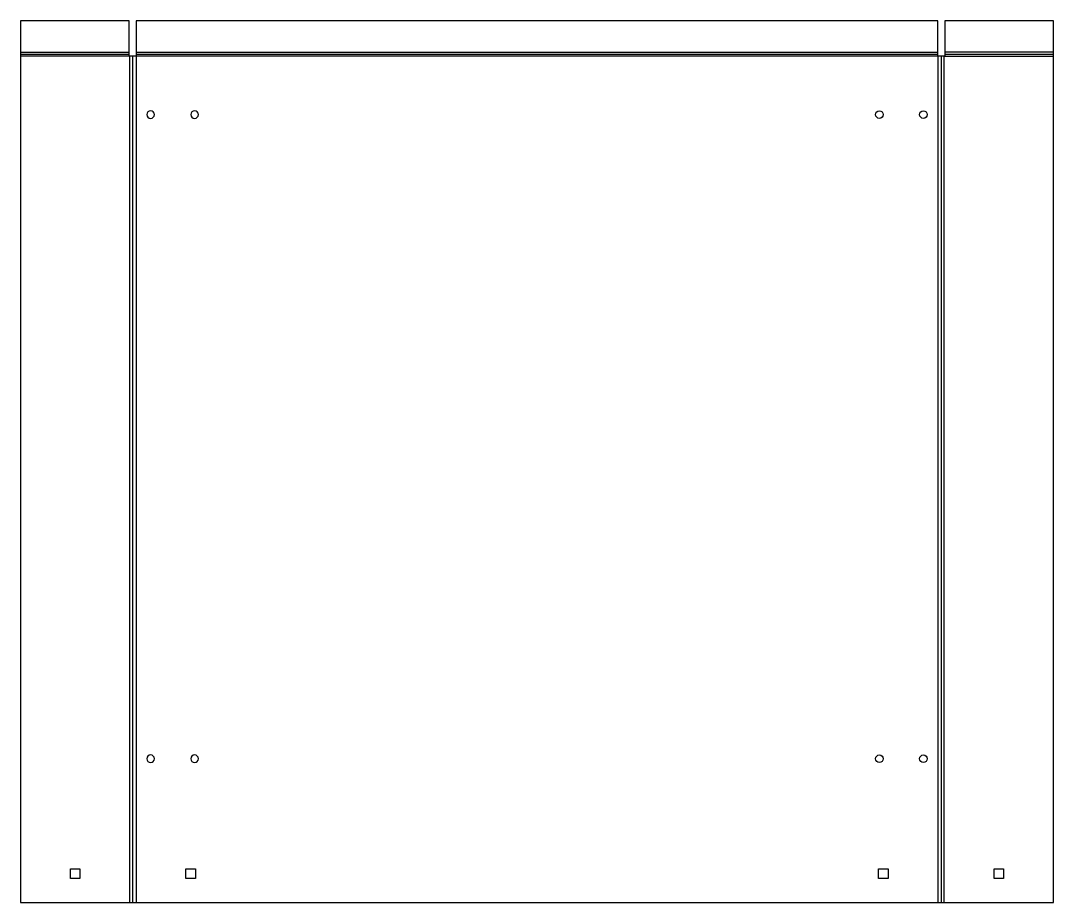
# Model space of a CAD drawing. Header units: millimetres. Extents: x 0 to 540, y 0 to 461.
import ezdxf

# ---------------------------------------------------------------- set-up
doc = ezdxf.new("R2010")
doc.units = ezdxf.units.MM

msp = doc.modelspace()

# ---------------------------------------------------------------- linework, layer by layer
at = {"layer": 'BEND'}
for p, q in [((0, 443.04), (56.8, 443.04)), ((60.39, 443.04), (479.39, 443.04)), ((482.99, 443.04), (539.79, 443.04)), ((58.7, 0), (58.7, 441.99)), ((481.09, 441.99), (481.09, 0))]:
    msp.add_line(p, q, dxfattribs=at)
at = {"layer": 'BEND_EXTENT'}
for p, q in [((0, 444.09), (56.8, 444.09)), ((60.39, 444.09), (479.39, 444.09)), ((539.79, 444.09), (482.99, 444.09)), ((56.8, 441.99), (0, 441.99)), ((57, 0), (57, 441.99)), ((479.39, 441.99), (60.39, 441.99)), ((60.39, 441.99), (60.39, 0)), ((479.39, 441.99), (479.39, 0)), ((482.79, 0), (482.79, 441.99)), ((482.99, 441.99), (539.79, 441.99))]:
    msp.add_line(p, q, dxfattribs=at)
at = {"layer": 'INTERIOR_PROFILES'}
for points in [[(26, 17.5), (31, 17.5), (31, 12.5), (26, 12.5)], [(86.39, 12.5), (86.39, 17.5), (91.39, 17.5), (91.39, 12.5)], [(448.39, 12.5), (448.39, 17.5), (453.39, 17.5), (453.39, 12.5)], [(513.79, 12.5), (508.79, 12.5), (508.79, 17.5), (513.79, 17.5)]]:
    msp.add_lwpolyline(points, close=True, dxfattribs=at)
at = {"layer": 'INTERIOR_PROFILES', "extrusion": (0, 0, -1)}
for centre in [(-67.89, 411.5), (-90.89, 411.5), (-67.89, 75), (-90.89, 75)]:
    msp.add_circle(centre, 2, dxfattribs=at)
at = {"layer": 'INTERIOR_PROFILES'}
for centre in [(448.89, 411.5), (471.89, 411.5), (448.89, 75), (471.89, 75)]:
    msp.add_circle(centre, 2, dxfattribs=at)
at = {"layer": 'OUTER_PROFILES'}
msp.add_lwpolyline([(539.79, 460.58), (482.99, 460.58), (482.99, 441.99), (479.39, 441.99), (479.39, 460.58), (60.39, 460.58), (60.39, 441.99), (56.8, 441.99), (56.8, 460.58), (0, 460.58), (0, 0), (539.79, 0)], close=True, dxfattribs=at)

doc.saveas('drawing.dxf')
